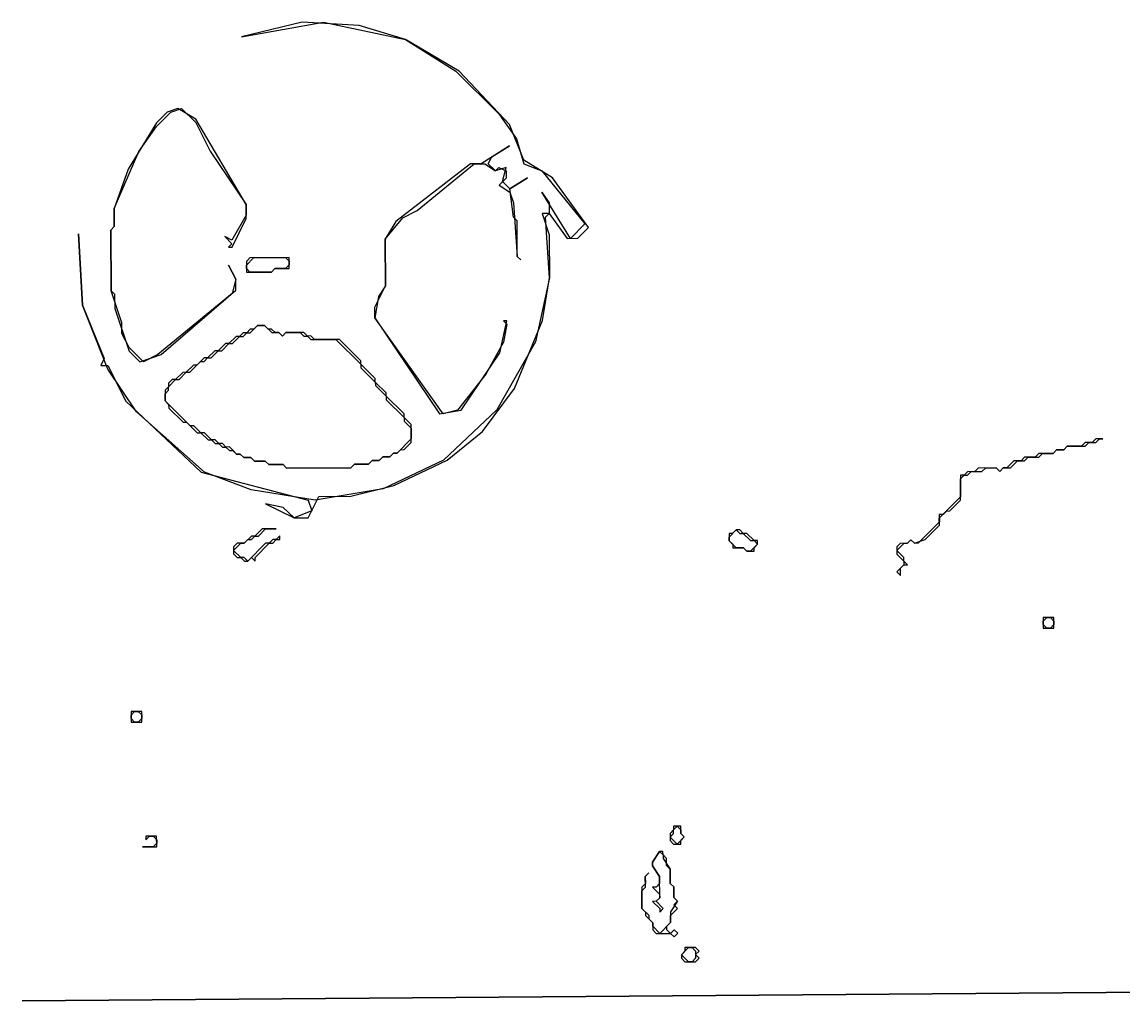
# Model space of a CAD drawing. Header units: inches. Extents: x 0 to 116, y 1 to 63.
# Drawn here: x 0.16 to 18.83, y 1.69 to 18.27 of the extents above; entities that cross this region are included whole.
import ezdxf

# ---------------------------------------------------------------- set-up
doc = ezdxf.new("R2010")
doc.units = ezdxf.units.IN

msp = doc.modelspace()

# ---------------------------------------------------------------- linework, layer by layer
for points in [[(5.87312, 18.20935), (4.90642, 18.26469), (3.88089, 18.01772), (5.26881, 18.26659), (6.65957, 17.97187), (7.50801, 17.4327), (8.23659, 16.71171), (8.5408, 16.29049), (8.66381, 15.86833), (8.96644, 15.74911), (9.69598, 14.84692), (9.45564, 14.60406), (8.96834, 15.38672), (9.09009, 15.20615), (9.09104, 15.02496), (8.97024, 15.02432), (9.09293, 14.66256), (9.09673, 13.93777), (8.86082, 12.84932), (8.20244, 11.69826), (7.30088, 10.84793), (6.27663, 10.35936), (5.12999, 10.17215), (4.04186, 10.34766), (3.25509, 10.64554), (2.10213, 11.66632), (1.61514, 12.38858), (1.18665, 13.47355), (1.11993, 14.68122), (1.18665, 13.47355), (1.55379, 12.56946), (1.49402, 12.44834), (1.61482, 12.44898), (1.91998, 11.84657), (3.19469, 10.64522), (5.00919, 10.17152), (5.07054, 9.99064), (4.76918, 9.86826), (4.58703, 10.04851), (4.28472, 10.10732), (4.76918, 9.86826), (5.01077, 9.86952), (5.19007, 10.23287), (5.73367, 10.23571), (6.45751, 10.4207), (7.36128, 10.84824), (7.96274, 11.3346), (8.50254, 12.06224), (8.97973, 13.21235), (9.09673, 13.93777), (9.03095, 14.96424), (9.09104, 15.02496), (9.39525, 14.60374), (9.57644, 14.60469), (9.75669, 14.78684), (9.14827, 15.62927), (8.6635, 15.92873), (8.41874, 16.53146), (7.56841, 17.43302), (6.65957, 17.97187)], [(5.87312, 18.20935), (4.90642, 18.26469), (3.88089, 18.01772), (5.26881, 18.26659), (6.65957, 17.97187), (7.50801, 17.4327), (8.23659, 16.71171), (8.5408, 16.29049), (8.66381, 15.86833), (8.96644, 15.74911), (9.69598, 14.84692), (9.45564, 14.60406), (8.96834, 15.38672), (9.09009, 15.20615), (9.09104, 15.02496), (8.97024, 15.02432), (9.09293, 14.66256), (9.09673, 13.93777), (8.86082, 12.84932), (8.20244, 11.69826), (7.30088, 10.84793), (6.27663, 10.35936), (5.12999, 10.17215), (4.04186, 10.34766), (3.25509, 10.64554), (2.10213, 11.66632), (1.61514, 12.38858), (1.18665, 13.47355), (1.11993, 14.68122), (1.18665, 13.47355), (1.55379, 12.56946), (1.49402, 12.44834), (1.61482, 12.44898), (1.91998, 11.84657), (3.19469, 10.64522), (5.00919, 10.17152), (5.07054, 9.99064), (4.76918, 9.86826), (4.58703, 10.04851), (4.28472, 10.10732), (4.76918, 9.86826), (5.01077, 9.86952), (5.19007, 10.23287), (5.73367, 10.23571), (6.45751, 10.4207), (7.36128, 10.84824), (7.96274, 11.3346), (8.50254, 12.06224), (8.97973, 13.21235), (9.09673, 13.93777), (9.03095, 14.96424), (9.09104, 15.02496), (9.39525, 14.60374), (9.57644, 14.60469), (9.75669, 14.78684), (9.14827, 15.62927), (8.6635, 15.92873), (8.41874, 16.53146), (7.56841, 17.43302), (6.65957, 17.97187)], [(2.86043, 16.80436), (3.1033, 16.56403), (3.34742, 16.0821), (3.95616, 15.17927), (3.95711, 14.99808), (3.71772, 14.57402), (3.59661, 14.63378), (3.71804, 14.51362), (3.65796, 14.4529), (3.71836, 14.45322), (3.95742, 14.93768), (3.95616, 15.17927), (3.10298, 16.62443), (2.80003, 16.80404), (2.61915, 16.74269), (2.4389, 16.56055), (1.95982, 15.77283), (1.7217, 15.10717), (1.72329, 14.80518), (1.6632, 14.74446), (1.66858, 13.71768), (1.72929, 13.65759), (1.73056, 13.416), (1.97595, 12.69247), (2.1581, 12.51222), (2.51986, 12.63492), (3.78255, 13.72874), (3.7816, 13.90994), (3.65954, 14.15091), (3.7816, 13.90994), (3.72247, 13.66803), (2.45946, 12.6346), (2.2185, 12.51254), (1.97563, 12.75287), (1.85357, 12.99383), (1.85262, 13.17503), (1.66858, 13.71768), (1.6632, 14.74446), (1.72329, 14.80518), (1.7217, 15.10717), (2.13944, 16.07577), (2.43922, 16.50015), (2.67955, 16.74301)], [(2.86043, 16.80436), (3.1033, 16.56403), (3.34742, 16.0821), (3.95616, 15.17927), (3.95711, 14.99808), (3.71772, 14.57402), (3.59661, 14.63378), (3.71804, 14.51362), (3.65796, 14.4529), (3.71836, 14.45322), (3.95742, 14.93768), (3.95616, 15.17927), (3.10298, 16.62443), (2.80003, 16.80404), (2.61915, 16.74269), (2.4389, 16.56055), (1.95982, 15.77283), (1.7217, 15.10717), (1.72329, 14.80518), (1.6632, 14.74446), (1.66858, 13.71768), (1.72929, 13.65759), (1.73056, 13.416), (1.97595, 12.69247), (2.1581, 12.51222), (2.51986, 12.63492), (3.78255, 13.72874), (3.7816, 13.90994), (3.65954, 14.15091), (3.7816, 13.90994), (3.72247, 13.66803), (2.45946, 12.6346), (2.2185, 12.51254), (1.97563, 12.75287), (1.85357, 12.99383), (1.85262, 13.17503), (1.66858, 13.71768), (1.6632, 14.74446), (1.72329, 14.80518), (1.7217, 15.10717), (2.13944, 16.07577), (2.43922, 16.50015), (2.67955, 16.74301)], [(8.42064, 16.16906), (7.93902, 15.86454), (7.75783, 15.86359), (6.4945, 14.89056), (6.31489, 14.58762), (6.319, 13.80243), (6.19915, 13.6206), (6.14065, 13.25788), (7.23637, 11.6328), (7.59845, 11.6951), (8.25778, 12.66496), (8.37573, 13.20919), (8.31533, 13.20887), (8.37605, 13.14879), (8.31723, 12.84648), (8.01808, 12.3013), (7.53805, 11.69478), (7.29677, 11.63312), (6.14065, 13.25788), (6.1397, 13.43908), (6.319, 13.80243), (6.31489, 14.58762), (6.61499, 14.95159), (6.85595, 15.07365), (7.81823, 15.8639), (7.99942, 15.86485), (8.18125, 15.745), (8.24134, 15.80572), (8.36245, 15.74595), (8.36308, 15.62515), (8.24292, 15.50372), (8.42475, 15.38387), (8.4861, 15.20299), (8.55124, 14.29732), (8.61195, 14.23724), (8.55124, 14.29732), (8.54808, 14.90131), (8.48736, 14.9614), (8.42443, 15.44427), (8.72548, 15.62705), (8.42443, 15.44427), (8.303, 15.56444), (8.36213, 15.80635), (8.18125, 15.745), (8.05982, 15.86517), (8.11959, 15.98628)], [(8.42064, 16.16906), (7.93902, 15.86454), (7.75783, 15.86359), (6.4945, 14.89056), (6.31489, 14.58762), (6.319, 13.80243), (6.19915, 13.6206), (6.14065, 13.25788), (7.23637, 11.6328), (7.59845, 11.6951), (8.25778, 12.66496), (8.37573, 13.20919), (8.31533, 13.20887), (8.37605, 13.14879), (8.31723, 12.84648), (8.01808, 12.3013), (7.53805, 11.69478), (7.29677, 11.63312), (6.14065, 13.25788), (6.1397, 13.43908), (6.319, 13.80243), (6.31489, 14.58762), (6.61499, 14.95159), (6.85595, 15.07365), (7.81823, 15.8639), (7.99942, 15.86485), (8.18125, 15.745), (8.24134, 15.80572), (8.36245, 15.74595), (8.36308, 15.62515), (8.24292, 15.50372), (8.42475, 15.38387), (8.4861, 15.20299), (8.55124, 14.29732), (8.61195, 14.23724), (8.55124, 14.29732), (8.54808, 14.90131), (8.48736, 14.9614), (8.42443, 15.44427), (8.72548, 15.62705), (8.42443, 15.44427), (8.303, 15.56444), (8.36213, 15.80635), (8.18125, 15.745), (8.05982, 15.86517), (8.11959, 15.98628)], [(3.96122, 14.21289), (3.96217, 14.03169), (4.38496, 14.0339), (4.44504, 14.09462), (4.68664, 14.09588), (4.68569, 14.27708), (4.0213, 14.2736)], [(3.96122, 14.21289), (3.96217, 14.03169), (4.38496, 14.0339), (4.44504, 14.09462), (4.68664, 14.09588), (4.68569, 14.27708), (4.0213, 14.2736)], [(3.96185, 14.09209), (3.96153, 14.15249), (4.0817, 14.27392), (4.62529, 14.27676), (4.68601, 14.21668), (4.68632, 14.15628), (4.62624, 14.09557), (4.44504, 14.09462), (4.38496, 14.0339), (4.02257, 14.03201)], [(2.58342, 12.03124), (2.58437, 11.85004), (2.64509, 11.78996), (2.6454, 11.72956), (2.88826, 11.48923), (2.94866, 11.48955), (3.13081, 11.3093), (3.19121, 11.30961), (3.31264, 11.18945), (3.37304, 11.18977), (3.43375, 11.12968), (3.49415, 11.13), (3.55487, 11.06992), (3.61527, 11.07023), (3.67598, 11.01015), (3.73638, 11.01047), (3.7971, 10.95038), (3.8575, 10.9507), (3.91821, 10.89062), (4.03901, 10.89125), (4.09973, 10.83117), (4.28092, 10.83211), (4.34164, 10.77203), (4.58324, 10.7733), (4.64395, 10.71321), (5.73114, 10.71891), (5.79122, 10.77962), (6.03282, 10.78089), (6.0929, 10.8416), (6.2137, 10.84223), (6.27378, 10.90295), (6.39458, 10.90358), (6.45466, 10.9643), (6.51506, 10.96461), (6.57514, 11.02533), (6.63554, 11.02565), (6.75571, 11.14708), (6.75413, 11.44907), (6.6327, 11.56924), (6.63238, 11.62964), (6.3288, 11.93005), (6.32849, 11.99045), (6.14634, 12.1707), (6.14602, 12.2311), (5.90316, 12.47143), (5.90285, 12.53183), (5.53855, 12.89233), (5.11576, 12.89011), (5.05504, 12.9502), (4.99464, 12.94988), (4.93393, 13.00996), (4.63193, 13.00838), (4.57185, 12.94767), (4.51114, 13.00775), (4.45074, 13.00743), (4.39002, 13.06752), (4.32962, 13.0672), (4.26891, 13.12728), (4.14811, 13.12665), (4.08802, 13.06593), (4.02763, 13.06562), (3.96754, 13.0049), (3.90714, 13.00459), (3.84706, 12.94387), (3.78666, 12.94356), (3.6665, 12.82212), (3.6061, 12.82181), (3.48593, 12.70038), (3.42553, 12.70006), (3.30537, 12.57863), (3.24497, 12.57831), (3.1248, 12.45688), (3.0644, 12.45657), (2.94424, 12.33514), (2.88384, 12.33482), (2.76367, 12.21339), (2.70327, 12.21307), (2.64319, 12.15236), (2.6435, 12.09196)], [(2.58342, 12.03124), (2.58437, 11.85004), (2.64509, 11.78996), (2.6454, 11.72956), (2.88826, 11.48923), (2.94866, 11.48955), (3.13081, 11.3093), (3.19121, 11.30961), (3.31264, 11.18945), (3.37304, 11.18977), (3.43375, 11.12968), (3.49415, 11.13), (3.55487, 11.06992), (3.61527, 11.07023), (3.67598, 11.01015), (3.73638, 11.01047), (3.7971, 10.95038), (3.8575, 10.9507), (3.91821, 10.89062), (4.03901, 10.89125), (4.09973, 10.83117), (4.28092, 10.83211), (4.34164, 10.77203), (4.58324, 10.7733), (4.64395, 10.71321), (5.73114, 10.71891), (5.79122, 10.77962), (6.03282, 10.78089), (6.0929, 10.8416), (6.2137, 10.84223), (6.27378, 10.90295), (6.39458, 10.90358), (6.45466, 10.9643), (6.51506, 10.96461), (6.57514, 11.02533), (6.63554, 11.02565), (6.75571, 11.14708), (6.75413, 11.44907), (6.6327, 11.56924), (6.63238, 11.62964), (6.3288, 11.93005), (6.32849, 11.99045), (6.14634, 12.1707), (6.14602, 12.2311), (5.90316, 12.47143), (5.90285, 12.53183), (5.53855, 12.89233), (5.11576, 12.89011), (5.05504, 12.9502), (4.99464, 12.94988), (4.93393, 13.00996), (4.63193, 13.00838), (4.57185, 12.94767), (4.51114, 13.00775), (4.45074, 13.00743), (4.39002, 13.06752), (4.32962, 13.0672), (4.26891, 13.12728), (4.14811, 13.12665), (4.08802, 13.06593), (4.02763, 13.06562), (3.96754, 13.0049), (3.90714, 13.00459), (3.84706, 12.94387), (3.78666, 12.94356), (3.6665, 12.82212), (3.6061, 12.82181), (3.48593, 12.70038), (3.42553, 12.70006), (3.30537, 12.57863), (3.24497, 12.57831), (3.1248, 12.45688), (3.0644, 12.45657), (2.94424, 12.33514), (2.88384, 12.33482), (2.76367, 12.21339), (2.70327, 12.21307), (2.64319, 12.15236), (2.6435, 12.09196)], [(2.58374, 11.97084), (2.64382, 12.03156), (2.6435, 12.09196), (2.76367, 12.21339), (2.82407, 12.2137), (2.94424, 12.33514), (3.00463, 12.33545), (3.18488, 12.5176), (3.24528, 12.51791), (3.30537, 12.57863), (3.36576, 12.57895), (3.48593, 12.70038), (3.54633, 12.70069), (3.6665, 12.82212), (3.72689, 12.82244), (3.84706, 12.94387), (3.90746, 12.94419), (3.96754, 13.0049), (4.02794, 13.00522), (4.14811, 13.12665), (4.26891, 13.12728), (4.39034, 13.00712), (4.51114, 13.00775), (4.57185, 12.94767), (4.63193, 13.00838), (4.87353, 13.00965), (4.93425, 12.94956), (4.99464, 12.94988), (5.05536, 12.8898), (5.47815, 12.89201), (5.90316, 12.47143), (5.90348, 12.41103), (6.14634, 12.1707), (6.14666, 12.1103), (6.3288, 11.93005), (6.32912, 11.86965), (6.6327, 11.56924), (6.63301, 11.50884), (6.75444, 11.38867), (6.75539, 11.20748), (6.51506, 10.96461), (6.45466, 10.9643), (6.39458, 10.90358), (6.27378, 10.90295), (6.2137, 10.84223), (6.0929, 10.8416), (6.03282, 10.78089), (5.79122, 10.77962), (5.73114, 10.71891), (4.64395, 10.71321), (4.58324, 10.7733), (4.34164, 10.77203), (4.28092, 10.83211), (4.09973, 10.83117), (4.03901, 10.89125), (3.91821, 10.89062), (3.8575, 10.9507), (3.7971, 10.95038), (3.67567, 11.07055), (3.61527, 11.07023), (3.55455, 11.13031), (3.49415, 11.13), (3.43344, 11.19008), (3.37304, 11.18977), (3.25161, 11.30993), (3.19121, 11.30961), (3.06978, 11.42978), (3.00938, 11.42946), (2.58437, 11.85004)], [(18.47315, 11.20843), (18.35235, 11.2078), (18.29227, 11.14708), (18.17147, 11.14645), (18.11139, 11.08573), (17.86979, 11.08447), (17.80971, 11.02375), (17.68891, 11.02312), (17.62882, 10.9624), (17.38723, 10.96114), (17.32714, 10.90042), (17.14595, 10.89948), (17.08586, 10.83876), (16.96507, 10.83813), (16.8449, 10.7167), (16.7845, 10.71638), (16.72442, 10.65567), (16.6637, 10.71575), (16.36171, 10.71417), (16.30162, 10.65345), (16.18083, 10.65282), (16.12074, 10.5921), (16.06034, 10.59179), (16.06224, 10.22939), (15.76183, 9.92582), (15.70143, 9.9255), (15.70206, 9.8047), (15.34156, 9.44041), (15.28116, 9.44009), (15.22045, 9.50017), (15.16036, 9.43946), (15.03957, 9.43883), (14.97948, 9.37811), (14.98012, 9.25731), (15.10155, 9.13715), (15.10186, 9.07675), (14.9817, 8.95532), (15.04241, 8.89523), (15.04178, 9.01603), (15.10186, 9.07675), (15.16226, 9.07706), (15.10155, 9.13715), (15.10123, 9.19755), (14.9798, 9.31771), (15.09997, 9.43914), (15.16036, 9.43946), (15.22045, 9.50017), (15.28116, 9.44009), (15.46204, 9.50144), (15.70238, 9.7443), (15.70174, 9.8651), (15.82191, 9.98653), (15.88231, 9.98685), (16.06256, 10.16899), (16.06066, 10.53139), (16.12074, 10.5921), (16.18114, 10.59242), (16.24122, 10.65314), (16.42242, 10.65408), (16.48251, 10.7148), (16.6637, 10.71575), (16.72442, 10.65567), (16.7845, 10.71638), (16.9053, 10.71701), (17.02547, 10.83844), (17.14626, 10.83908), (17.20635, 10.89979), (17.38754, 10.90074), (17.44763, 10.96146), (17.62882, 10.9624), (17.68891, 11.02312), (17.80971, 11.02375), (17.86979, 11.08447), (18.17178, 11.08605), (18.23187, 11.14676), (18.35267, 11.1474), (18.41275, 11.20811)], [(18.47315, 11.20843), (18.35235, 11.2078), (18.29227, 11.14708), (18.17147, 11.14645), (18.11139, 11.08573), (17.86979, 11.08447), (17.80971, 11.02375), (17.68891, 11.02312), (17.62882, 10.9624), (17.38723, 10.96114), (17.32714, 10.90042), (17.14595, 10.89948), (17.08586, 10.83876), (16.96507, 10.83813), (16.8449, 10.7167), (16.7845, 10.71638), (16.72442, 10.65567), (16.6637, 10.71575), (16.36171, 10.71417), (16.30162, 10.65345), (16.18083, 10.65282), (16.12074, 10.5921), (16.06034, 10.59179), (16.06224, 10.22939), (15.76183, 9.92582), (15.70143, 9.9255), (15.70206, 9.8047), (15.34156, 9.44041), (15.28116, 9.44009), (15.22045, 9.50017), (15.16036, 9.43946), (15.03957, 9.43883), (14.97948, 9.37811), (14.98012, 9.25731), (15.10155, 9.13715), (15.10186, 9.07675), (14.9817, 8.95532), (15.04241, 8.89523), (15.04178, 9.01603), (15.10186, 9.07675), (15.16226, 9.07706), (15.10155, 9.13715), (15.10123, 9.19755), (14.9798, 9.31771), (15.09997, 9.43914), (15.16036, 9.43946), (15.22045, 9.50017), (15.28116, 9.44009), (15.46204, 9.50144), (15.70238, 9.7443), (15.70174, 9.8651), (15.82191, 9.98653), (15.88231, 9.98685), (16.06256, 10.16899), (16.06066, 10.53139), (16.12074, 10.5921), (16.18114, 10.59242), (16.24122, 10.65314), (16.42242, 10.65408), (16.48251, 10.7148), (16.6637, 10.71575), (16.72442, 10.65567), (16.7845, 10.71638), (16.9053, 10.71701), (17.02547, 10.83844), (17.14626, 10.83908), (17.20635, 10.89979), (17.38754, 10.90074), (17.44763, 10.96146), (17.62882, 10.9624), (17.68891, 11.02312), (17.80971, 11.02375), (17.86979, 11.08447), (18.17178, 11.08605), (18.23187, 11.14676), (18.35267, 11.1474), (18.41275, 11.20811)], [(4.52916, 9.565), (4.46908, 9.50428), (4.40868, 9.50396), (4.3486, 9.44325), (4.2882, 9.44293), (3.98778, 9.13936), (3.92707, 9.19944), (3.86667, 9.19912), (3.74524, 9.31929), (3.8654, 9.44072), (3.9258, 9.44104), (3.98589, 9.50175), (4.04628, 9.50207), (4.10637, 9.56278), (4.16677, 9.5631), (4.28693, 9.68453), (4.46813, 9.68548), (4.22653, 9.68421), (4.10637, 9.56278), (4.04597, 9.56247), (3.9258, 9.44104), (3.805, 9.4404), (3.74492, 9.37969), (3.74555, 9.25889), (3.80627, 9.19881), (3.86667, 9.19912), (3.92738, 9.13904), (3.98778, 9.13936), (4.04787, 9.20007), (4.10858, 9.13999), (4.10826, 9.20039), (4.3486, 9.44325), (4.409, 9.44357), (4.46908, 9.50428), (4.52948, 9.5046)], [(4.52916, 9.565), (4.46908, 9.50428), (4.40868, 9.50396), (4.3486, 9.44325), (4.2882, 9.44293), (3.98778, 9.13936), (3.92707, 9.19944), (3.86667, 9.19912), (3.74524, 9.31929), (3.8654, 9.44072), (3.9258, 9.44104), (3.98589, 9.50175), (4.04628, 9.50207), (4.10637, 9.56278), (4.16677, 9.5631), (4.28693, 9.68453), (4.46813, 9.68548), (4.22653, 9.68421), (4.10637, 9.56278), (4.04597, 9.56247), (3.9258, 9.44104), (3.805, 9.4404), (3.74492, 9.37969), (3.74555, 9.25889), (3.80627, 9.19881), (3.86667, 9.19912), (3.92738, 9.13904), (3.98778, 9.13936), (4.04787, 9.20007), (4.10858, 9.13999), (4.10826, 9.20039), (4.3486, 9.44325), (4.409, 9.44357), (4.46908, 9.50428), (4.52948, 9.5046)], [(12.13946, 9.60484), (12.14009, 9.48405), (12.20081, 9.42396), (12.20112, 9.36356), (12.38232, 9.36451), (12.44303, 9.30443), (12.56383, 9.30506), (12.56352, 9.36546), (12.6236, 9.42618), (12.62328, 9.48658), (12.56288, 9.48626), (12.44145, 9.60643), (12.38105, 9.60611), (12.32034, 9.66619), (12.25994, 9.66588), (12.19986, 9.60516)], [(12.13946, 9.60484), (12.14009, 9.48405), (12.20081, 9.42396), (12.20112, 9.36356), (12.38232, 9.36451), (12.44303, 9.30443), (12.56383, 9.30506), (12.56352, 9.36546), (12.6236, 9.42618), (12.62328, 9.48658), (12.56288, 9.48626), (12.44145, 9.60643), (12.38105, 9.60611), (12.32034, 9.66619), (12.25994, 9.66588), (12.19986, 9.60516)], [(12.13977, 9.54445), (12.25994, 9.66588), (12.32065, 9.60579), (12.38105, 9.60611), (12.50248, 9.48594), (12.56288, 9.48626), (12.6236, 9.42618), (12.50343, 9.30475), (12.44303, 9.30443), (12.38232, 9.36451), (12.26152, 9.36388), (12.14009, 9.48405)], [(17.46217, 8.18309), (17.46312, 8.0019), (17.64432, 8.00285), (17.64337, 8.18404)], [(17.46217, 8.18309), (17.46312, 8.0019), (17.64432, 8.00285), (17.64337, 8.18404)], [(17.46249, 8.1227), (17.52257, 8.18341), (17.58297, 8.18373), (17.64369, 8.12364), (17.644, 8.06324), (17.58392, 8.00253), (17.52352, 8.00221), (17.46281, 8.0623)], [(2.00789, 6.59215), (2.00884, 6.41096), (2.19004, 6.41191), (2.18909, 6.5931)], [(2.00789, 6.59215), (2.00884, 6.41096), (2.19004, 6.41191), (2.18909, 6.5931)], [(2.00821, 6.53176), (2.06829, 6.59247), (2.12869, 6.59279), (2.18941, 6.5327), (2.18972, 6.4723), (2.12964, 6.41159), (2.06924, 6.41127), (2.00853, 6.47136)], [(11.199, 4.64705), (11.19932, 4.58665), (11.13924, 4.52594), (11.13987, 4.40514), (11.20058, 4.34506), (11.32138, 4.34569), (11.32107, 4.40609), (11.38115, 4.4668), (11.32043, 4.52689), (11.3198, 4.64768)], [(11.199, 4.64705), (11.19932, 4.58665), (11.13924, 4.52594), (11.13987, 4.40514), (11.20058, 4.34506), (11.32138, 4.34569), (11.32107, 4.40609), (11.38115, 4.4668), (11.32043, 4.52689), (11.3198, 4.64768)], [(11.2594, 4.64737), (11.32012, 4.58729), (11.32043, 4.52689), (11.38115, 4.4668), (11.26098, 4.34537), (11.13955, 4.46554), (11.19964, 4.52625), (11.19932, 4.58665)], [(2.26056, 4.47945), (2.26087, 4.41905), (2.32096, 4.47976), (2.38136, 4.48008), (2.44207, 4.42), (2.44239, 4.3596), (2.38231, 4.29888), (2.20111, 4.29793), (2.4427, 4.2992), (2.44176, 4.4804)], [(2.26056, 4.47945), (2.26087, 4.41905), (2.32096, 4.47976), (2.38136, 4.48008), (2.44207, 4.42), (2.44239, 4.3596), (2.38231, 4.29888), (2.20111, 4.29793), (2.4427, 4.2992), (2.44176, 4.4804)], [(10.95962, 4.22299), (10.83977, 4.04116), (10.84009, 3.98076), (10.96183, 3.8002), (10.96247, 3.6794), (10.90238, 3.61868), (10.84198, 3.61837), (10.96342, 3.4982), (10.96373, 3.4378), (10.90365, 3.37709), (10.84325, 3.37677), (10.96468, 3.25661), (10.965, 3.19621), (11.02508, 3.25692), (10.90365, 3.37709), (10.96373, 3.4378), (10.96183, 3.8002), (10.84009, 3.98076), (10.83977, 4.04116), (10.95962, 4.22299), (11.02034, 4.16291), (11.02065, 4.10251), (11.1424, 3.92195), (11.14366, 3.68035), (11.20438, 3.62027), (11.20533, 3.43907), (11.26604, 3.37899), (11.14619, 3.19716), (11.14714, 3.01596), (10.96689, 2.83381), (10.84546, 2.95398), (10.84515, 3.01438), (10.78443, 3.07446), (10.78412, 3.13486), (10.66268, 3.25502), (10.6611, 3.55702), (10.72119, 3.61774), (10.72024, 3.79893), (10.78032, 3.85965), (10.72024, 3.79893), (10.72087, 3.67814), (10.66079, 3.61742), (10.66268, 3.25502), (10.7234, 3.19494), (10.72372, 3.13454), (10.84515, 3.01438), (10.84578, 2.89358), (10.90649, 2.8335), (11.14809, 2.83476), (11.20881, 2.77468), (11.26889, 2.83539), (11.20817, 2.89548), (11.14809, 2.83476), (11.08738, 2.89484), (11.08706, 2.95524), (11.14714, 3.01596), (11.14651, 3.13676), (11.26668, 3.25819), (11.20596, 3.31827), (11.26604, 3.37899), (11.20533, 3.43907), (11.20438, 3.62027), (11.14366, 3.68035), (11.1424, 3.92195), (11.08168, 3.98203), (11.08105, 4.10283), (11.02034, 4.16291), (11.02002, 4.22331)], [(10.95962, 4.22299), (10.83977, 4.04116), (10.84009, 3.98076), (10.96183, 3.8002), (10.96247, 3.6794), (10.90238, 3.61868), (10.84198, 3.61837), (10.96342, 3.4982), (10.96373, 3.4378), (10.90365, 3.37709), (10.84325, 3.37677), (10.96468, 3.25661), (10.965, 3.19621), (11.02508, 3.25692), (10.90365, 3.37709), (10.96373, 3.4378), (10.96183, 3.8002), (10.84009, 3.98076), (10.83977, 4.04116), (10.95962, 4.22299), (11.02034, 4.16291), (11.02065, 4.10251), (11.1424, 3.92195), (11.14366, 3.68035), (11.20438, 3.62027), (11.20533, 3.43907), (11.26604, 3.37899), (11.14619, 3.19716), (11.14714, 3.01596), (10.96689, 2.83381), (10.84546, 2.95398), (10.84515, 3.01438), (10.78443, 3.07446), (10.78412, 3.13486), (10.66268, 3.25502), (10.6611, 3.55702), (10.72119, 3.61774), (10.72024, 3.79893), (10.78032, 3.85965), (10.72024, 3.79893), (10.72087, 3.67814), (10.66079, 3.61742), (10.66268, 3.25502), (10.7234, 3.19494), (10.72372, 3.13454), (10.84515, 3.01438), (10.84578, 2.89358), (10.90649, 2.8335), (11.14809, 2.83476), (11.20881, 2.77468), (11.26889, 2.83539), (11.20817, 2.89548), (11.14809, 2.83476), (11.08738, 2.89484), (11.08706, 2.95524), (11.14714, 3.01596), (11.14651, 3.13676), (11.26668, 3.25819), (11.20596, 3.31827), (11.26604, 3.37899), (11.20533, 3.43907), (11.20438, 3.62027), (11.14366, 3.68035), (11.1424, 3.92195), (11.08168, 3.98203), (11.08105, 4.10283), (11.02034, 4.16291), (11.02002, 4.22331)], [(11.39095, 2.59443), (11.39127, 2.53403), (11.33119, 2.47331), (11.3315, 2.41292), (11.39222, 2.35283), (11.57342, 2.35378), (11.6335, 2.4145), (11.57278, 2.47458), (11.63287, 2.53529), (11.57215, 2.59538)], [(11.39095, 2.59443), (11.39127, 2.53403), (11.33119, 2.47331), (11.3315, 2.41292), (11.39222, 2.35283), (11.57342, 2.35378), (11.6335, 2.4145), (11.57278, 2.47458), (11.63287, 2.53529), (11.57215, 2.59538)], [(11.45135, 2.59475), (11.51175, 2.59506), (11.57247, 2.53498), (11.5731, 2.41418), (11.51302, 2.35346), (11.45262, 2.35315), (11.33119, 2.47331)], [(27.21965, 1.8921), (26.97742, 2.01163), (24.13929, 1.87597), (23.41355, 2.05337), (22.93131, 1.86964), (0.16113, 1.69002), (22.93131, 1.86964), (23.41355, 2.05337), (24.13929, 1.87597), (26.97742, 2.01163), (27.15988, 1.77098)], [(27.21965, 1.8921), (26.97742, 2.01163), (24.13929, 1.87597), (23.41355, 2.05337), (22.93131, 1.86964), (0.16113, 1.69002), (22.93131, 1.86964), (23.41355, 2.05337), (24.13929, 1.87597), (26.97742, 2.01163), (27.15988, 1.77098)]]:
    msp.add_lwpolyline(points, close=True)

doc.saveas('drawing.dxf')
